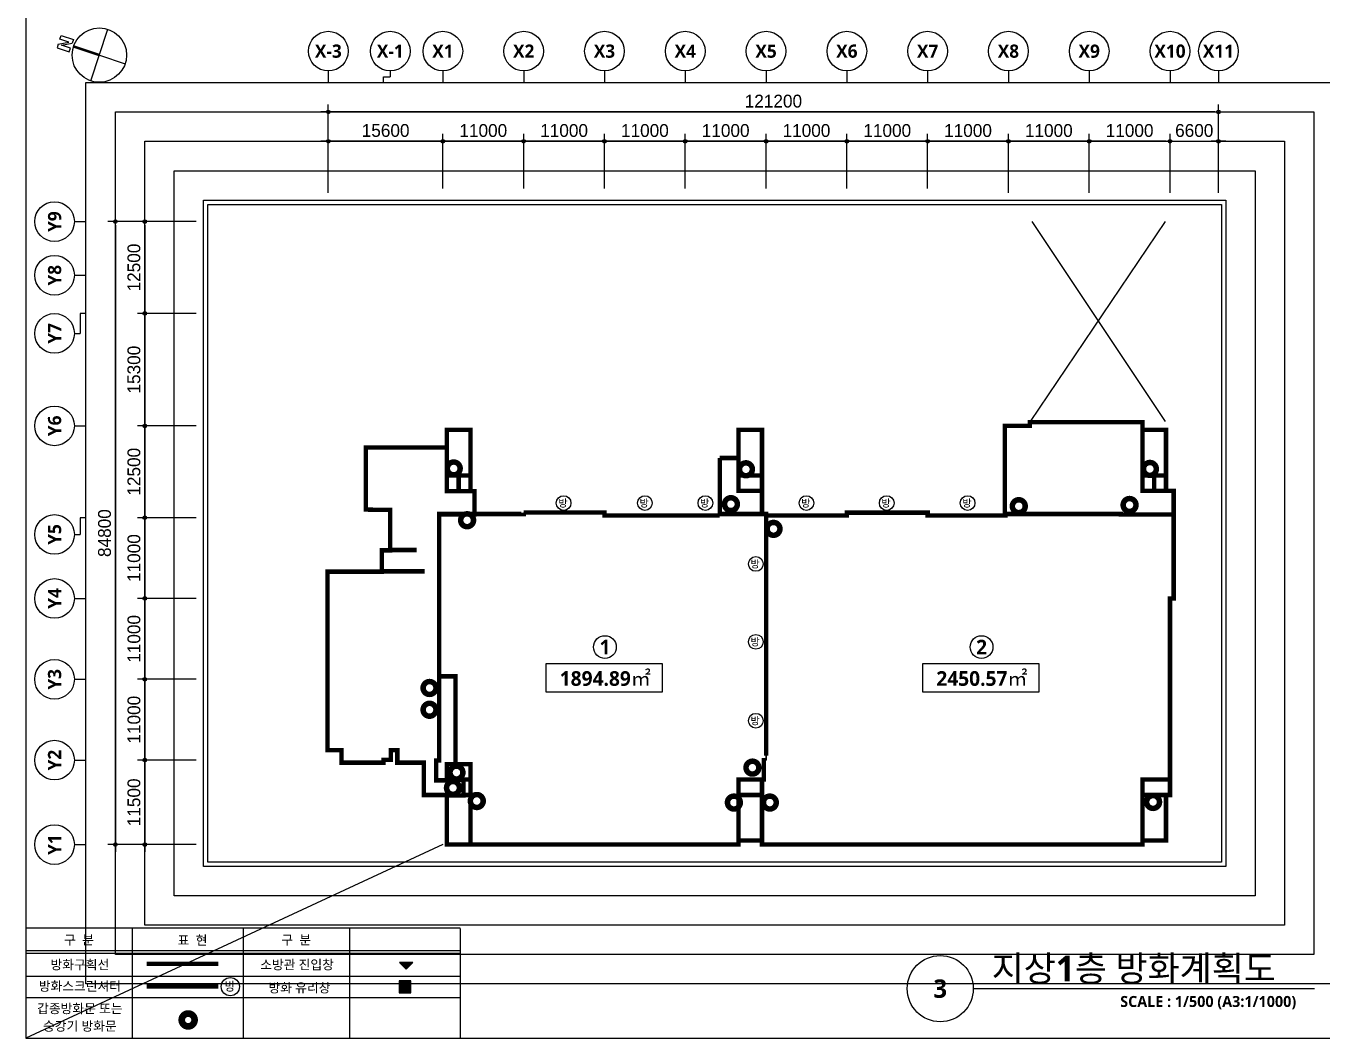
# Model space of a CAD drawing. Header units: millimetres. Extents: x 10000 to 828884, y 10000 to 287646.
# Drawn here: x 10000 to 186481, y 10000 to 147769 of the extents above; entities that cross this region are included whole.
import ezdxf
from ezdxf.enums import TextEntityAlignment as Align

# ---------------------------------------------------------------- set-up
doc = ezdxf.new("R2010")
doc.units = ezdxf.units.MM
doc.header["$LTSCALE"] = 800
doc.header["$MEASUREMENT"] = 0
doc.header["$PDSIZE"] = -5
doc.linetypes.add('HID', pattern=[2, 1.1, -0.9])
doc.linetypes.add('STD_HIDDEN', pattern=[3, 2, -1])
doc.layers.get('0').update_dxf_attribs({"linetype": 'CONTINUOUS'})
doc.layers.get('Defpoints').update_dxf_attribs({"color": 161, "linetype": 'CONTINUOUS'})
for name, color, linetype in [('253', 253, 'CONTINUOUS'), ('A-ANNO-GRA1', 7, 'CONTINUOUS'), ('A-ANNO-NORT', 7, 'CONTINUOUS'), ('A-ANNO-NOTE', 7, 'CONTINUOUS'), ('A-ANNO-TEXT1', 7, 'CONTINUOUS'), ('A-ANNO-TEXT2', 3, 'CONTINUOUS'), ('A-ANNO-TITL', 7, 'CONTINUOUS'), ('A-CODE-FIRL', 2, 'CONTINUOUS'), ('A-CODE-FIRL2', 1, 'CONTINUOUS'), ('A-ST-AXIS-BUB', 7, 'CONTINUOUS'), ('A-ST-AXIS-DIM', 7, 'CONTINUOUS'), ('A-TEXT-면적', 3, 'CONTINUOUS'), ('AA-XXXX-TXT1', 2, 'CONTINUOUS'), ('T', 3, 'CONTINUOUS'), ('X-SEC-종$0$A-ST-AXIS-BUB', 7, 'CONTINUOUS'), ('방화구획', 2, 'CONTINUOUS'), ('방화스크린셔터', 1, 'STD_HIDDEN'), ('방화유리창', 4, 'CONTINUOUS')]:
    doc.layers.add(name, color=color, linetype=linetype)
for name, color, linetype, plot in [('Defpoint', 161, 'CONTINUOUS', False), ('G(그리드1)', 185, 'CONTINUOUS', False), ('G(그리드2)', 235, 'CONTINUOUS', False)]:
    doc.layers.add(name, color=color, linetype=linetype, plot=plot)
doc.styles.add('SH_대대리576', font='')
doc.styles.get("Standard").update_dxf_attribs({"font": 'SYMBOL'})
doc.styles.get('SH_대대리576').set_extended_font_data('NanumGothic', bold=True)
doc.dimstyles.new('SHP 500', dxfattribs={"dimscale": 500, "dimtxt": 3.5, "dimasz": 1, "dimexe": 2, "dimexo": 2, "dimgap": 1, "dimtad": 1, "dimdec": 0, "dimzin": 0, "dimdsep": 46, "dimblk": 'DIMDOT', "dimcen": 0.09, "dimclrd": 256, "dimclre": 256, "dimclrt": 3, "dimadec": 0, "dimazin": 1, "dimtfac": 1, "dimtdec": 0, "dimtix": 1, "dimtmove": 2, "dimatfit": 0, "dimldrblk": 'DIMDOT', "dimfxl": 1, "dimtolj": 1, "dimtzin": 0, "dimlwd": -1, "dimlwe": -1, "dimarcsym": 0})

# ---------------------------------------------------------------- blocks, each defined once
blk = doc.blocks.new('*U4373')
at = {"layer": 'A-ANNO-TITL'}
blk.add_line((0, 0), (4647, 0), dxfattribs=at)
blk.add_circle((-450, 0), 450, dxfattribs=at)
at = {"layer": 'AA-XXXX-TXT1', "style": 'SH_대대리576'}
blk.add_attdef('DWG.TITLE', (250, 100), '', height=350, dxfattribs=at)
at = {"layer": 'AA-XXXX-TXT1', "color": 7, "style": 'SH_대대리576'}
blk.add_attdef('NO1', text='', height=300, dxfattribs=at).set_placement((-450, 0), align=Align.MIDDLE)
at = {"layer": 'AA-XXXX-TXT1', "style": 'SH_대대리576'}
blk.add_attdef('SCALE', text='', height=150, dxfattribs=at).set_placement((4397, -100), align=Align.TOP_RIGHT)
blk = doc.blocks.new('G$CBA52A250')
at = {"layer": 'A-ST-AXIS-BUB'}
for p, q in [((1177, 0), (1177, 525)), ((1177, 525), (1800, 525)), ((1800, 1050), (1800, 525))]:
    blk.add_line(p, q, dxfattribs=at)
blk.add_circle((1800, 2850), 1800, dxfattribs=at)
blk = doc.blocks.new('DIMDOT')
at = {"color": 0}
blk.add_line((-2, 0), (2, 0), dxfattribs=at)
for radius in [0.5, 0.25]:
    blk.add_circle((0, 0), radius, dxfattribs=at)
blk = doc.blocks.new('*D5064')
at = {"layer": 'A-ST-AXIS-DIM'}
for p, q in [((33175, 121134), (21175, 121134)), ((22175, 120634), (22175, 36834)), ((33175, 36334), (21175, 36334))]:
    blk.add_line(p, q, dxfattribs=at)
at = {"layer": 'Defpoints', "color": 0}
for p in [(34175, 121134), (22175, 36334), (34175, 36334)]:
    blk.add_point(p, dxfattribs=at)
at = {"layer": 'A-ST-AXIS-DIM', "linetype": 'ByBlock', "xscale": 500, "yscale": 500, "zscale": 500}
for p, rotation in [((22175, 121134), 90), ((22175, 36334), 270)]:
    blk.add_blockref('DIMDOT', p, dxfattribs=dict(at, rotation=rotation))
at = {"layer": 'A-ST-AXIS-DIM', "color": 3, "insert": (20709, 78734), "char_height": 1750, "attachment_point": 5, "rotation": 90}
blk.add_mtext('\\A1;84800', dxfattribs=at)
blk = doc.blocks.new('*D5065')
at = {"layer": 'A-ST-AXIS-DIM'}
for p, q in [((33175, 47834), (25175, 47834)), ((26175, 47334), (26175, 36834)), ((33175, 36334), (25175, 36334))]:
    blk.add_line(p, q, dxfattribs=at)
at = {"layer": 'Defpoints', "color": 0}
for p in [(34175, 47834), (26175, 36334), (34175, 36334)]:
    blk.add_point(p, dxfattribs=at)
at = {"layer": 'A-ST-AXIS-DIM', "linetype": 'ByBlock', "xscale": 500, "yscale": 500, "zscale": 500}
for p, rotation in [((26175, 47834), 90), ((26175, 36334), 270)]:
    blk.add_blockref('DIMDOT', p, dxfattribs=dict(at, rotation=rotation))
at = {"layer": 'A-ST-AXIS-DIM', "color": 3, "insert": (24713, 42084), "char_height": 1750, "attachment_point": 5, "rotation": 90}
blk.add_mtext('\\A1;11500', dxfattribs=at)
blk = doc.blocks.new('*D5066')
at = {"layer": 'A-ST-AXIS-DIM'}
for p, q in [((33175, 58834), (25175, 58834)), ((26175, 58334), (26175, 48334)), ((33175, 47834), (25175, 47834))]:
    blk.add_line(p, q, dxfattribs=at)
at = {"layer": 'Defpoints', "color": 0}
for p in [(34175, 58834), (26175, 47834), (34175, 47834)]:
    blk.add_point(p, dxfattribs=at)
at = {"layer": 'A-ST-AXIS-DIM', "linetype": 'ByBlock', "xscale": 500, "yscale": 500, "zscale": 500}
for p, rotation in [((26175, 58834), 90), ((26175, 47834), 270)]:
    blk.add_blockref('DIMDOT', p, dxfattribs=dict(at, rotation=rotation))
at = {"layer": 'A-ST-AXIS-DIM', "color": 3, "insert": (24715, 53334), "char_height": 1750, "attachment_point": 5, "rotation": 90}
blk.add_mtext('\\A1;11000', dxfattribs=at)
blk = doc.blocks.new('*D5067')
at = {"layer": 'A-ST-AXIS-DIM'}
for p, q in [((33175, 69834), (25175, 69834)), ((26175, 69334), (26175, 59334)), ((33175, 58834), (25175, 58834))]:
    blk.add_line(p, q, dxfattribs=at)
at = {"layer": 'Defpoints', "color": 0}
for p in [(34175, 69834), (26175, 58834), (34175, 58834)]:
    blk.add_point(p, dxfattribs=at)
at = {"layer": 'A-ST-AXIS-DIM', "linetype": 'ByBlock', "xscale": 500, "yscale": 500, "zscale": 500}
for p, rotation in [((26175, 69834), 90), ((26175, 58834), 270)]:
    blk.add_blockref('DIMDOT', p, dxfattribs=dict(at, rotation=rotation))
at = {"layer": 'A-ST-AXIS-DIM', "color": 3, "insert": (24715, 64334), "char_height": 1750, "attachment_point": 5, "rotation": 90}
blk.add_mtext('\\A1;11000', dxfattribs=at)
blk = doc.blocks.new('*D5068')
at = {"layer": 'A-ST-AXIS-DIM'}
for p, q in [((33175, 80834), (25175, 80834)), ((26175, 80334), (26175, 70334)), ((33175, 69834), (25175, 69834))]:
    blk.add_line(p, q, dxfattribs=at)
at = {"layer": 'Defpoints', "color": 0}
for p in [(34175, 80834), (26175, 69834), (34175, 69834)]:
    blk.add_point(p, dxfattribs=at)
at = {"layer": 'A-ST-AXIS-DIM', "linetype": 'ByBlock', "xscale": 500, "yscale": 500, "zscale": 500}
for p, rotation in [((26175, 80834), 90), ((26175, 69834), 270)]:
    blk.add_blockref('DIMDOT', p, dxfattribs=dict(at, rotation=rotation))
at = {"layer": 'A-ST-AXIS-DIM', "color": 3, "insert": (24715, 75334), "char_height": 1750, "attachment_point": 5, "rotation": 90}
blk.add_mtext('\\A1;11000', dxfattribs=at)
blk = doc.blocks.new('*D5069')
at = {"layer": 'A-ST-AXIS-DIM'}
for p, q in [((33175, 93334), (25175, 93334)), ((26175, 92834), (26175, 81334)), ((33175, 80834), (25175, 80834))]:
    blk.add_line(p, q, dxfattribs=at)
at = {"layer": 'Defpoints', "color": 0}
for p in [(34175, 93334), (26175, 80834), (34175, 80834)]:
    blk.add_point(p, dxfattribs=at)
at = {"layer": 'A-ST-AXIS-DIM', "linetype": 'ByBlock', "xscale": 500, "yscale": 500, "zscale": 500}
for p, rotation in [((26175, 93334), 90), ((26175, 80834), 270)]:
    blk.add_blockref('DIMDOT', p, dxfattribs=dict(at, rotation=rotation))
at = {"layer": 'A-ST-AXIS-DIM', "color": 3, "insert": (24711, 87084), "char_height": 1750, "attachment_point": 5, "rotation": 90}
blk.add_mtext('\\A1;12500', dxfattribs=at)
blk = doc.blocks.new('*D5070')
at = {"layer": 'A-ST-AXIS-DIM'}
for p, q in [((33175, 108634), (25175, 108634)), ((26175, 108134), (26175, 93834)), ((33175, 93334), (25175, 93334))]:
    blk.add_line(p, q, dxfattribs=at)
at = {"layer": 'Defpoints', "color": 0}
for p in [(34175, 108634), (26175, 93334), (34175, 93334)]:
    blk.add_point(p, dxfattribs=at)
at = {"layer": 'A-ST-AXIS-DIM', "linetype": 'ByBlock', "xscale": 500, "yscale": 500, "zscale": 500}
for p, rotation in [((26175, 108634), 90), ((26175, 93334), 270)]:
    blk.add_blockref('DIMDOT', p, dxfattribs=dict(at, rotation=rotation))
at = {"layer": 'A-ST-AXIS-DIM', "color": 3, "insert": (24709, 100984), "char_height": 1750, "attachment_point": 5, "rotation": 90}
blk.add_mtext('\\A1;15300', dxfattribs=at)
blk = doc.blocks.new('*D5071')
at = {"layer": 'A-ST-AXIS-DIM'}
for p, q in [((33175, 121134), (25175, 121134)), ((26175, 120634), (26175, 109134)), ((33175, 108634), (25175, 108634))]:
    blk.add_line(p, q, dxfattribs=at)
at = {"layer": 'Defpoints', "color": 0}
for p in [(34175, 121134), (26175, 108634), (34175, 108634)]:
    blk.add_point(p, dxfattribs=at)
at = {"layer": 'A-ST-AXIS-DIM', "linetype": 'ByBlock', "xscale": 500, "yscale": 500, "zscale": 500}
for p, rotation in [((26175, 121134), 90), ((26175, 108634), 270)]:
    blk.add_blockref('DIMDOT', p, dxfattribs=dict(at, rotation=rotation))
at = {"layer": 'A-ST-AXIS-DIM', "color": 3, "insert": (24711, 114884), "char_height": 1750, "attachment_point": 5, "rotation": 90}
blk.add_mtext('\\A1;12500', dxfattribs=at)
blk = doc.blocks.new('*D5072')
at = {"layer": 'A-ST-AXIS-DIM'}
for p, q in [((51175, 125062), (51175, 137062)), ((171875, 136062), (51675, 136062)), ((172375, 125062), (172375, 137062))]:
    blk.add_line(p, q, dxfattribs=at)
at = {"layer": 'Defpoints', "color": 0}
for p in [(51175, 136062), (51175, 124062), (172375, 124062)]:
    blk.add_point(p, dxfattribs=at)
at = {"layer": 'A-ST-AXIS-DIM', "linetype": 'ByBlock', "xscale": 500, "yscale": 500, "zscale": 500, "rotation": 180}
blk.add_blockref('DIMDOT', (51175, 136062), dxfattribs=at)
at = {"layer": 'A-ST-AXIS-DIM', "linetype": 'ByBlock', "xscale": 500, "yscale": 500, "zscale": 500}
blk.add_blockref('DIMDOT', (172375, 136062), dxfattribs=at)
at = {"layer": 'A-ST-AXIS-DIM', "color": 3, "insert": (111775, 137525), "char_height": 1750, "attachment_point": 5}
blk.add_mtext('\\A1;121200', dxfattribs=at)
blk = doc.blocks.new('*D5073')
at = {"layer": 'A-ST-AXIS-DIM'}
for p, q in [((66775, 125662), (66775, 133062)), ((77775, 125662), (77775, 133062)), ((77275, 132062), (67275, 132062))]:
    blk.add_line(p, q, dxfattribs=at)
at = {"layer": 'Defpoints', "color": 0}
for p in [(66775, 132062), (66775, 124662), (77775, 124662)]:
    blk.add_point(p, dxfattribs=at)
at = {"layer": 'A-ST-AXIS-DIM', "linetype": 'ByBlock', "xscale": 500, "yscale": 500, "zscale": 500, "rotation": 180}
blk.add_blockref('DIMDOT', (66775, 132062), dxfattribs=at)
at = {"layer": 'A-ST-AXIS-DIM', "linetype": 'ByBlock', "xscale": 500, "yscale": 500, "zscale": 500}
blk.add_blockref('DIMDOT', (77775, 132062), dxfattribs=at)
at = {"layer": 'A-ST-AXIS-DIM', "color": 3, "insert": (72275, 133522), "char_height": 1750, "attachment_point": 5}
blk.add_mtext('\\A1;11000', dxfattribs=at)
blk = doc.blocks.new('*D5074')
at = {"layer": 'A-ST-AXIS-DIM'}
for p, q in [((77775, 125662), (77775, 133062)), ((88775, 125662), (88775, 133062)), ((88275, 132062), (78275, 132062))]:
    blk.add_line(p, q, dxfattribs=at)
at = {"layer": 'Defpoints', "color": 0}
for p in [(77775, 132062), (77775, 124662), (88775, 124662)]:
    blk.add_point(p, dxfattribs=at)
at = {"layer": 'A-ST-AXIS-DIM', "linetype": 'ByBlock', "xscale": 500, "yscale": 500, "zscale": 500, "rotation": 180}
blk.add_blockref('DIMDOT', (77775, 132062), dxfattribs=at)
at = {"layer": 'A-ST-AXIS-DIM', "linetype": 'ByBlock', "xscale": 500, "yscale": 500, "zscale": 500}
blk.add_blockref('DIMDOT', (88775, 132062), dxfattribs=at)
at = {"layer": 'A-ST-AXIS-DIM', "color": 3, "insert": (83275, 133522), "char_height": 1750, "attachment_point": 5}
blk.add_mtext('\\A1;11000', dxfattribs=at)
blk = doc.blocks.new('*D5075')
at = {"layer": 'A-ST-AXIS-DIM'}
for p, q in [((88775, 125662), (88775, 133062)), ((99775, 125662), (99775, 133062)), ((99275, 132062), (89275, 132062))]:
    blk.add_line(p, q, dxfattribs=at)
at = {"layer": 'Defpoints', "color": 0}
for p in [(88775, 132062), (88775, 124662), (99775, 124662)]:
    blk.add_point(p, dxfattribs=at)
at = {"layer": 'A-ST-AXIS-DIM', "linetype": 'ByBlock', "xscale": 500, "yscale": 500, "zscale": 500, "rotation": 180}
blk.add_blockref('DIMDOT', (88775, 132062), dxfattribs=at)
at = {"layer": 'A-ST-AXIS-DIM', "linetype": 'ByBlock', "xscale": 500, "yscale": 500, "zscale": 500}
blk.add_blockref('DIMDOT', (99775, 132062), dxfattribs=at)
at = {"layer": 'A-ST-AXIS-DIM', "color": 3, "insert": (94275, 133522), "char_height": 1750, "attachment_point": 5}
blk.add_mtext('\\A1;11000', dxfattribs=at)
blk = doc.blocks.new('*D5076')
at = {"layer": 'A-ST-AXIS-DIM'}
for p, q in [((99775, 125662), (99775, 133062)), ((110775, 125662), (110775, 133062)), ((110275, 132062), (100275, 132062))]:
    blk.add_line(p, q, dxfattribs=at)
at = {"layer": 'Defpoints', "color": 0}
for p in [(99775, 132062), (99775, 124662), (110775, 124662)]:
    blk.add_point(p, dxfattribs=at)
at = {"layer": 'A-ST-AXIS-DIM', "linetype": 'ByBlock', "xscale": 500, "yscale": 500, "zscale": 500, "rotation": 180}
blk.add_blockref('DIMDOT', (99775, 132062), dxfattribs=at)
at = {"layer": 'A-ST-AXIS-DIM', "linetype": 'ByBlock', "xscale": 500, "yscale": 500, "zscale": 500}
blk.add_blockref('DIMDOT', (110775, 132062), dxfattribs=at)
at = {"layer": 'A-ST-AXIS-DIM', "color": 3, "insert": (105275, 133522), "char_height": 1750, "attachment_point": 5}
blk.add_mtext('\\A1;11000', dxfattribs=at)
blk = doc.blocks.new('*D5077')
at = {"layer": 'A-ST-AXIS-DIM'}
for p, q in [((110775, 125662), (110775, 133062)), ((121775, 125662), (121775, 133062)), ((121275, 132062), (111275, 132062))]:
    blk.add_line(p, q, dxfattribs=at)
at = {"layer": 'Defpoints', "color": 0}
for p in [(110775, 132062), (110775, 124662), (121775, 124662)]:
    blk.add_point(p, dxfattribs=at)
at = {"layer": 'A-ST-AXIS-DIM', "linetype": 'ByBlock', "xscale": 500, "yscale": 500, "zscale": 500, "rotation": 180}
blk.add_blockref('DIMDOT', (110775, 132062), dxfattribs=at)
at = {"layer": 'A-ST-AXIS-DIM', "linetype": 'ByBlock', "xscale": 500, "yscale": 500, "zscale": 500}
blk.add_blockref('DIMDOT', (121775, 132062), dxfattribs=at)
at = {"layer": 'A-ST-AXIS-DIM', "color": 3, "insert": (116275, 133522), "char_height": 1750, "attachment_point": 5}
blk.add_mtext('\\A1;11000', dxfattribs=at)
blk = doc.blocks.new('*D5078')
at = {"layer": 'A-ST-AXIS-DIM'}
for p, q in [((121775, 125662), (121775, 133062)), ((132775, 125662), (132775, 133062)), ((132275, 132062), (122275, 132062))]:
    blk.add_line(p, q, dxfattribs=at)
at = {"layer": 'Defpoints', "color": 0}
for p in [(121775, 132062), (121775, 124662), (132775, 124662)]:
    blk.add_point(p, dxfattribs=at)
at = {"layer": 'A-ST-AXIS-DIM', "linetype": 'ByBlock', "xscale": 500, "yscale": 500, "zscale": 500, "rotation": 180}
blk.add_blockref('DIMDOT', (121775, 132062), dxfattribs=at)
at = {"layer": 'A-ST-AXIS-DIM', "linetype": 'ByBlock', "xscale": 500, "yscale": 500, "zscale": 500}
blk.add_blockref('DIMDOT', (132775, 132062), dxfattribs=at)
at = {"layer": 'A-ST-AXIS-DIM', "color": 3, "insert": (127275, 133522), "char_height": 1750, "attachment_point": 5}
blk.add_mtext('\\A1;11000', dxfattribs=at)
blk = doc.blocks.new('*D5079')
at = {"layer": 'A-ST-AXIS-DIM'}
for p, q in [((132775, 125662), (132775, 133062)), ((143775, 125062), (143775, 133062)), ((143275, 132062), (133275, 132062))]:
    blk.add_line(p, q, dxfattribs=at)
at = {"layer": 'Defpoints', "color": 0}
for p in [(132775, 132062), (132775, 124662), (143775, 124062)]:
    blk.add_point(p, dxfattribs=at)
at = {"layer": 'A-ST-AXIS-DIM', "linetype": 'ByBlock', "xscale": 500, "yscale": 500, "zscale": 500, "rotation": 180}
blk.add_blockref('DIMDOT', (132775, 132062), dxfattribs=at)
at = {"layer": 'A-ST-AXIS-DIM', "linetype": 'ByBlock', "xscale": 500, "yscale": 500, "zscale": 500}
blk.add_blockref('DIMDOT', (143775, 132062), dxfattribs=at)
at = {"layer": 'A-ST-AXIS-DIM', "color": 3, "insert": (138275, 133522), "char_height": 1750, "attachment_point": 5}
blk.add_mtext('\\A1;11000', dxfattribs=at)
blk = doc.blocks.new('*D5080')
at = {"layer": 'A-ST-AXIS-DIM'}
for p, q in [((143775, 125062), (143775, 133062)), ((154775, 125062), (154775, 133062)), ((154275, 132062), (144275, 132062))]:
    blk.add_line(p, q, dxfattribs=at)
at = {"layer": 'Defpoints', "color": 0}
for p in [(143775, 132062), (143775, 124062), (154775, 124062)]:
    blk.add_point(p, dxfattribs=at)
at = {"layer": 'A-ST-AXIS-DIM', "linetype": 'ByBlock', "xscale": 500, "yscale": 500, "zscale": 500, "rotation": 180}
blk.add_blockref('DIMDOT', (143775, 132062), dxfattribs=at)
at = {"layer": 'A-ST-AXIS-DIM', "linetype": 'ByBlock', "xscale": 500, "yscale": 500, "zscale": 500}
blk.add_blockref('DIMDOT', (154775, 132062), dxfattribs=at)
at = {"layer": 'A-ST-AXIS-DIM', "color": 3, "insert": (149275, 133522), "char_height": 1750, "attachment_point": 5}
blk.add_mtext('\\A1;11000', dxfattribs=at)
blk = doc.blocks.new('*D5081')
at = {"layer": 'A-ST-AXIS-DIM'}
for p, q in [((154775, 125062), (154775, 133062)), ((165775, 125062), (165775, 133062)), ((165275, 132062), (155275, 132062))]:
    blk.add_line(p, q, dxfattribs=at)
at = {"layer": 'Defpoints', "color": 0}
for p in [(154775, 132062), (154775, 124062), (165775, 124062)]:
    blk.add_point(p, dxfattribs=at)
at = {"layer": 'A-ST-AXIS-DIM', "linetype": 'ByBlock', "xscale": 500, "yscale": 500, "zscale": 500, "rotation": 180}
blk.add_blockref('DIMDOT', (154775, 132062), dxfattribs=at)
at = {"layer": 'A-ST-AXIS-DIM', "linetype": 'ByBlock', "xscale": 500, "yscale": 500, "zscale": 500}
blk.add_blockref('DIMDOT', (165775, 132062), dxfattribs=at)
at = {"layer": 'A-ST-AXIS-DIM', "color": 3, "insert": (160275, 133522), "char_height": 1750, "attachment_point": 5}
blk.add_mtext('\\A1;11000', dxfattribs=at)
blk = doc.blocks.new('*D5082')
at = {"layer": 'A-ST-AXIS-DIM'}
for p, q in [((51175, 125662), (51175, 133062)), ((66775, 125662), (66775, 133062)), ((66275, 132062), (51675, 132062))]:
    blk.add_line(p, q, dxfattribs=at)
at = {"layer": 'Defpoints', "color": 0}
for p in [(51175, 132062), (51175, 124662), (66775, 124662)]:
    blk.add_point(p, dxfattribs=at)
at = {"layer": 'A-ST-AXIS-DIM', "linetype": 'ByBlock', "xscale": 500, "yscale": 500, "zscale": 500, "rotation": 180}
blk.add_blockref('DIMDOT', (51175, 132062), dxfattribs=at)
at = {"layer": 'A-ST-AXIS-DIM', "linetype": 'ByBlock', "xscale": 500, "yscale": 500, "zscale": 500}
blk.add_blockref('DIMDOT', (66775, 132062), dxfattribs=at)
at = {"layer": 'A-ST-AXIS-DIM', "color": 3, "insert": (58975, 133528), "char_height": 1750, "attachment_point": 5}
blk.add_mtext('\\A1;15600', dxfattribs=at)
blk = doc.blocks.new('A-ST-AXIS-BUB-1')
at = {"layer": 'A-ST-AXIS-BUB'}
blk.add_line((0, 350), (0, 0), dxfattribs=at)
blk.add_circle((0, 950), 600, dxfattribs=at)
blk = doc.blocks.new('A-ST-AXIS-BUB-2')
at = {"layer": 'X-SEC-종$0$A-ST-AXIS-BUB'}
blk.add_line((1800, 1050, -103000), (1800, 525, -103000), dxfattribs=at)
at = {"layer": 'X-SEC-종$0$A-ST-AXIS-BUB', "elevation": -103000}
blk.add_lwpolyline([(3323, 0), (3323, 525), (1800, 525)], dxfattribs=at)
at = {"layer": 'X-SEC-종$0$A-ST-AXIS-BUB'}
blk.add_circle((1800, 2850, -103000), 1800, dxfattribs=at)
blk = doc.blocks.new('A$C104A7F56')
at = {"layer": '방화유리창'}
h = blk.add_hatch(color=256, dxfattribs=at)
h.dxf.hatch_style = 1
h.paths.add_polyline_path([(0, 0), (1600, 0), (1600, 1600), (0, 1600)])
blk.add_lwpolyline([(0, 0), (1600, 0), (1600, 1600), (0, 1600)], close=True, dxfattribs=at)
blk = doc.blocks.new('*D5858')
at = {"layer": 'A-ST-AXIS-DIM'}
for p, q in [((165775, 125062), (165775, 133062)), ((172375, 125062), (172375, 133062)), ((165275, 132062), (164775, 132062)), ((165775, 132062), (172375, 132062)), ((172875, 132062), (173375, 132062))]:
    blk.add_line(p, q, dxfattribs=at)
at = {"layer": 'Defpoints', "color": 0}
for p in [(172375, 132062), (165775, 124062), (172375, 124062)]:
    blk.add_point(p, dxfattribs=at)
at = {"layer": 'A-ST-AXIS-DIM', "linetype": 'ByBlock', "xscale": 500, "yscale": 500, "zscale": 500}
blk.add_blockref('DIMDOT', (165775, 132062), dxfattribs=at)
at = {"layer": 'A-ST-AXIS-DIM', "linetype": 'ByBlock', "xscale": 500, "yscale": 500, "zscale": 500, "rotation": 180}
blk.add_blockref('DIMDOT', (172375, 132062), dxfattribs=at)
at = {"layer": 'A-ST-AXIS-DIM', "color": 3, "insert": (169075, 133528), "char_height": 1750, "attachment_point": 5}
blk.add_mtext('\\A1;6600', dxfattribs=at)
blk = doc.blocks.new('dr-sy-018-D-M')
at = {"layer": 'A-ANNO-NORT'}
for p, q in [((-1, 16.4), (-2.5, 16.4)), ((-2.5, 16.4), (-2.5, 11.4)), ((-1, 16.4), (1, 12.8)), ((-1, 15.09), (1.05, 11.4)), ((-1, 11.4), (-1, 15.09)), ((1, 12.8), (1, 16.4)), ((1, 16.4), (2.5, 16.4)), ((2.5, 16.4), (2.5, 11.4)), ((-2.5, 11.4), (-1, 11.4)), ((2.5, 11.4), (1.05, 11.4)), ((-10.5, 0), (10.5, 0)), ((0, 0), (0, -10.5))]:
    blk.add_line(p, q, dxfattribs=at)
at = {"layer": 'A-ANNO-NORT', "const_width": 1}
blk.add_lwpolyline([(0, 10.5), (0, 0)], dxfattribs=at)
at = {"layer": 'A-ANNO-NORT'}
blk.add_circle((0, 0), 10.5, dxfattribs=at)

msp = doc.modelspace()

# ---------------------------------------------------------------- hatches: boundary and pattern name
at = {"layer": 'A-CODE-FIRL'}
h = msp.add_hatch(color=256, dxfattribs=at)
h.dxf.hatch_style = 1
h.paths.add_polyline_path([(61772.9, 19382.7), (62672.9, 20282.7), (60872.9, 20282.7)])

# ---------------------------------------------------------------- linework, layer by layer
for points in [[(80840.1, 60969), (96623.5, 60969), (96623.5, 57080.7), (80840.1, 57080.7)], [(132115.5, 60969), (147899, 60969), (147899, 57080.7), (132115.5, 57080.7)]]:
    msp.add_lwpolyline(points, close=True)
for centre, radius in [((83214.2, 82822.9), 1000), ((94275.8, 82822.9), 1000), ((102510.2, 82822.9, 103000), 1000), ((116276, 82822.9), 1000), ((127199.9, 82822.9), 1000), ((138221.4, 82822.9), 1000), ((109379.5, 74533.9), 1000), ((88840.5, 63227.5), 1545.6), ((109379.5, 63932.2), 1000), ((140116, 63227.5), 1545.6), ((109379.5, 53194.9), 1000), ((37827.8, 16999.6), 1236.8)]:
    msp.add_circle(centre, radius)
at = {"layer": '253'}
for p, q in [((146775, 93933.9), (165139.3, 121133.9)), ((165175, 93933.9), (146986.9, 121138.3))]:
    msp.add_line(p, q, dxfattribs=at)
at = {"layer": 'A-ANNO-GRA1'}
for p, q in [((10000, 25000), (39573.2, 25000)), ((24462.1, 25000), (24462.1, 10000)), ((39573.2, 25000), (69146.4, 25000)), ((39573.2, 24910.2), (39573.2, 10000)), ((54035.3, 25000), (54035.3, 10000)), ((69146.4, 24910.2), (69146.4, 10000)), ((10000, 21928.2), (39573.2, 21928.2)), ((10000, 21578.2), (39573.2, 21578.2)), ((39573.2, 21928.2), (69146.4, 21928.2)), ((39573.2, 21578.2), (69146.4, 21578.2)), ((10000, 10000), (39573.2, 10000)), ((39573.2, 10000), (69146.4, 10000))]:
    msp.add_line(p, q, dxfattribs=at)
at = {"layer": 'A-ANNO-GRA1', "color": 8}
for p, q in [((10000, 18433.5), (39573.2, 18433.5)), ((39573.2, 18433.5), (69146.4, 18433.5)), ((10000, 15510.9), (39573.2, 15510.9)), ((10000, 15510.9), (39573.2, 15510.9)), ((39573.2, 15510.9), (69146.4, 15510.9)), ((39573.2, 15510.9), (69146.4, 15510.9))]:
    msp.add_line(p, q, dxfattribs=at)
at = {"layer": 'A-CODE-FIRL'}
msp.add_lwpolyline([(61772.9, 19382.7), (62672.9, 20282.7), (60872.9, 20282.7), (61772.9, 19382.7)], dxfattribs=at)
at = {"layer": 'A-CODE-FIRL2', "const_width": 1750}
for points in [[(67871.1, 87532.3, 1), (68621.1, 87532.3, 1)], [(107659.1, 87419.3, 1), (108409.1, 87419.3, 1)], [(162660.1, 87469.3, 1), (163410.1, 87469.3, 1)], [(144808.3, 82399.3, 1), (145558.3, 82399.3, 1)], [(159894, 82560.9, 1), (160644, 82560.9, 1)], [(69696.1, 80483.3, 1), (70446.1, 80483.3, 1)], [(111417.1, 79310.7, 1), (112167.1, 79310.7, 1)], [(64580.2, 57651.3, 1), (65330.2, 57651.3, 1)], [(64580.2, 54687.1, 1), (65330.2, 54687.1, 1)], [(108545.3, 46810.6, 1), (109295.3, 46810.6, 1)], [(68247, 46139.9, 1), (68997, 46139.9, 1)], [(67772.1, 44051.3, 1), (68522.1, 44051.3, 1)], [(71014.1, 42266.3, 1), (71764.1, 42266.3, 1)], [(106018, 42055.3, 1), (106768, 42055.3, 1)], [(110915.4, 42055.3, 1), (111665.4, 42055.3, 1)], [(163091.1, 42134.3, 1), (163841.1, 42134.3, 1)], [(32089.3, 12011.3, 1), (32089.3, 12921.3, 1)]]:
    msp.add_lwpolyline(points, format="xyb", close=True, dxfattribs=at)
at = {"layer": 'A-CODE-FIRL2', "const_width": 1750, "elevation": -103000}
msp.add_lwpolyline([(105615.2, 82674, 1), (106365.2, 82674, 1)], format="xyb", close=True, dxfattribs=at)
at = {"layer": 'Defpoint'}
msp.add_lwpolyline([(10000, 10000), (365000, 10000), (365000, 287000), (10000, 287000)], close=True, dxfattribs=at)
at = {"layer": 'Defpoint', "elevation": 103000}
for points in [[(110475, 45183.9), (110475, 47833.9), (110775, 47833.9), (110775, 78833.9), (110775, 81133.9), (110775, 81333.9), (110225, 81333.9), (110225, 81358.9), (104475, 81358.9), (104475, 81133.9), (88775, 81133.9), (88775, 81533.9), (77775, 81533.9), (77775, 81333.9), (66275, 81333.9), (66275, 78008.9), (66275, 78008.9), (66275, 74358.9), (66275, 74358.9), (66275, 73458.9), (66275, 73458.9), (66275, 70333.9), (66275, 70333.9), (66275, 59233.9), (68475, 59233.9), (68475, 52133.9), (68475, 47833.9), (68475, 47283.9), (70525, 47283.9), (70525, 36333.9), (107025, 36333.9), (107025, 45183.9), (110225, 45183.9)], [(159075, 81258.9), (159075, 81333.9), (143375, 81333.9), (143375, 81258.9), (143375, 81133.9), (132775, 81133.9), (132775, 81533.9), (121775, 81533.9), (121775, 81133.9), (110775, 81133.9), (110775, 78833.9), (110775, 47833.9), (110475, 47833.9), (110475, 45183.9), (110225, 45183.9), (110225, 36333.9), (162025, 36333.9), (162025, 45183.9), (165775, 45183.9), (165775, 69833.9), (166275, 69833.9), (166275, 81258.9)]]:
    msp.add_lwpolyline(points, close=True, dxfattribs=at)
at = {"layer": 'G(그리드1)'}
msp.add_line((66775, 36333.9), (10000, 10000), dxfattribs=at)
for points in [[(18175, 140062.5), (189375, 140062.5), (189375, 17362.5), (18175, 17362.5)], [(22175, 136062.5), (185375, 136062.5), (185375, 21362.5), (22175, 21362.5)], [(26175, 132062.5), (181375, 132062.5), (181375, 25362.5), (26175, 25362.5)], [(30175, 128062.5), (177375, 128062.5), (177375, 29362.5), (30175, 29362.5)], [(34175, 124062.5), (173375, 124062.5), (173375, 33362.5), (34175, 33362.5)]]:
    msp.add_lwpolyline(points, close=True, dxfattribs=at)
at = {"layer": 'G(그리드2)'}
msp.add_line((110775, 81333.9), (143375, 81333.9, 103000), dxfattribs=at)
msp.add_lwpolyline([(34775, 123462.5), (172775, 123462.5), (172775, 33962.5), (34775, 33962.5)], close=True, dxfattribs=at)
at = {"layer": 'X-SEC-종$0$A-ST-AXIS-BUB'}
msp.add_line((16600, 105918.3), (17387.5, 105918.3), dxfattribs=at)
msp.add_lwpolyline([(18175, 108633.9), (17387.5, 108633.9), (17387.5, 105918.3)], dxfattribs=at)
msp.add_circle((13900, 105918.3), 2700, dxfattribs=at)
at = {"layer": '방화구획', "const_width": 600}
for points in [[(143275, 81333.9), (143275, 93333.9), (146675, 93333.9), (146675, 93833.9), (162025, 93833.9), (162025, 84483.9), (166275, 84483.9), (166275, 81258.9)], [(165225, 84483.9), (165225, 92783.9), (162025, 92783.9)], [(67325, 86583.9), (70525, 86583.9)], [(68925, 86583.9), (68925, 84483.9)], [(162025, 86583.9), (165225, 86583.9)], [(163625, 84483.9), (163625, 86583.9)], [(26417.8, 20108.3), (36195.7, 20108.3)]]:
    msp.add_lwpolyline(points, dxfattribs=at)
at = {"layer": '방화구획', "const_width": 600, "elevation": 103000}
for points in [[(70525, 84483.9), (70525, 92783.9), (67325, 92783.9), (67325, 90383.9)], [(104475, 88953.9), (107025, 88953.9)], [(77775, 81533.9), (77775, 81333.9), (66275, 81333.9), (66275, 78008.9), (66275, 78008.9), (66275, 74358.9), (66275, 74358.9), (66275, 73458.9), (66275, 73458.9), (66275, 70333.9), (66275, 70333.9), (66275, 59233.9), (68475, 59233.9), (68475, 52133.9), (68475, 47833.9), (68475, 47283.9), (70525, 47283.9), (70525, 36333.9), (107025, 36333.9), (107025, 45183.9), (110225, 45183.9), (110475, 45183.9), (110475, 47833.9), (110775, 47833.9)], [(110775, 78833.9), (110775, 81133.9), (110775, 81333.9), (110225, 81333.9), (110225, 81358.9), (104475, 81358.9), (104475, 81133.9)], [(110775, 47833.9), (110475, 47833.9), (110475, 45183.9), (110225, 45183.9), (110225, 36333.9), (162025, 36333.9), (162025, 45183.9), (165775, 45183.9), (165775, 69833.9), (166275, 69833.9), (166275, 81258.9), (159075, 81258.9), (159075, 81333.9), (143375, 81333.9), (143375, 81258.9), (143375, 81133.9), (143275, 81133.9)], [(110775, 81133.9), (110775, 81133.9), (110775, 78833.9)], [(63215, 76433.9), (59600, 76433.9)], [(64275, 73533.9), (58675, 73533.9)], [(67325, 44883.9), (67325, 47283.9), (68475, 47283.9)], [(70525, 36333.9), (67325, 36333.9), (67325, 43033.9)], [(162025, 36883.9), (165225, 36883.9), (165225, 43083.9)], [(107025, 36883.9), (110225, 36883.9)]]:
    msp.add_lwpolyline(points, dxfattribs=at)
at = {"layer": '방화구획'}
for points in [[(107025, 86583.9, 600, 600, 0), (107025, 92783.9, 600, 600, 0), (110225, 92783.9, 600, 600, 0), (110225, 84483.9, 600, 600, 0), (110225, 84483.9, 600, 600, 0), (110225, 81333.9, 600, 600, 0), (110775, 81333.9, 600, 600, 0), (110775, 78833.9, 600, 0, 0)], [(110775, 78833.9, 600, 600, 0), (110775, 81333.9, 600, 600, 0), (104475, 81333.9, 600, 600, 0), (104475, 88953.9, 0, 0, 0)]]:
    msp.add_lwpolyline(points, format="xyseb", dxfattribs=at)
at = {"layer": '방화구획', "const_width": 600}
msp.add_lwpolyline([(69575, 43033.9), (67325, 43033.9), (67325, 43083.9), (64175, 43083.9), (64175, 47483.9), (60575, 47483.9), (60575, 49183.9), (59675, 49183.9), (59675, 47883.9), (58675, 47883.9), (58675, 47483.9), (52975, 47483.9), (52975, 49183.9), (51075, 49183.9), (51075, 73483.9), (58475, 73483.9), (58475, 76383.9), (59600, 76383.9), (59600, 81883.9), (56275, 81933.9), (56275, 90383.9), (67325, 90383.9), (67325, 84433.9), (71075, 84433.9), (71075, 81283.9), (66275, 81283.9), (66275, 47783.9), (65875, 47783.9), (65875, 45083.9), (67325, 45083.9), (67325, 45133.9), (69575, 45133.9)], close=True, dxfattribs=at)
at = {"layer": '방화구획', "const_width": 600, "elevation": 103000}
for points in [[(107025, 86583.9), (110225, 86583.9), (110225, 84483.9), (107025, 84483.9)], [(69575, 45183.9), (70525, 45183.9), (70525, 43083.9), (69575, 43083.9)], [(107025, 45183.9), (110225, 45183.9), (110225, 43083.9), (107025, 43083.9)], [(162025, 45183.9), (165775, 45183.9), (165775, 43083.9), (162025, 43083.9)]]:
    msp.add_lwpolyline(points, close=True, dxfattribs=at)
at = {"layer": '방화스크린셔터', "linetype": 'HID', "ltscale": 500, "const_width": 600, "elevation": 103000}
for points in [[(77775, 81533.9), (77775, 81333.9), (71075, 81333.9)], [(77775, 81533.9), (88775, 81533.9), (88775, 81133.9), (104475, 81133.9)], [(143375, 81133.9), (132775, 81133.9), (132775, 81533.9), (121775, 81533.9), (121775, 81133.9), (110775, 81133.9)]]:
    msp.add_lwpolyline(points, dxfattribs=at)
at = {"layer": '방화스크린셔터', "linetype": 'HID', "ltscale": 500, "const_width": 600}
for points in [[(110775, 48433.9), (110775, 78833.9)], [(26417.8, 17010.7), (36195.7, 17010.7)]]:
    msp.add_lwpolyline(points, dxfattribs=at)

# ---------------------------------------------------------------- block references
at = {"xscale": 1.5, "yscale": 1.5, "zscale": 1.5}
msp.add_blockref('G$CBA52A250', (56909.3, 140062.5), dxfattribs=at)
ref = msp.add_blockref('*U4373', (138995, 16729.6), dxfattribs=dict(xscale=10, yscale=10, zscale=10))
ref.add_attrib('SCALE', 'SCALE : 1/500 (A3:1/1000)', dxfattribs={"layer": 'A-ANNO-TITL', "height": 1500, "style": 'SH_대대리576'}).set_placement((182962, 15729.6), align=Align.TOP_RIGHT)
ref.add_attrib('DWG.TITLE', '지상1층 방화계획도', (141495, 17729.6), dxfattribs={"layer": 'A-ANNO-TITL', "height": 3479.08, "style": 'SH_대대리576'})
ref.add_attrib('NO1', '3', dxfattribs={"layer": 'A-ANNO-TITL', "color": 7, "height": 2500, "style": 'SH_대대리576'}).set_placement((134495, 16729.6), align=Align.MIDDLE)
msp.add_blockref('A$C104A7F56', (60804.5, 16172.2))
at = {"layer": 'A-ANNO-NORT', "xscale": 352.8000000000371, "yscale": 352.8000000000371, "zscale": 352.8000000000371, "rotation": 71.5319309375383}
msp.add_blockref('dr-sy-018-D-M', (20000, 143800), dxfattribs=at)
at = {"layer": 'A-ST-AXIS-BUB', "xscale": 4.5, "yscale": 4.5, "zscale": 4.5}
for p in [(51175, 140062.5), (66775, 140062.5), (77775, 140062.5), (88775, 140062.5), (99775, 140062.5), (110775, 140062.5), (121775, 140062.5), (132775, 140062.5), (143775, 140062.5), (154775, 140062.5), (165775, 140062.5), (172375, 140062.5)]:
    msp.add_blockref('A-ST-AXIS-BUB-1', p, dxfattribs=at)
at = {"layer": 'A-ST-AXIS-BUB'}
for name, p, xscale, yscale, zscale, rotation in [('A-ST-AXIS-BUB-1', (18175, 121133.9), 4.5, 4.5, 4.5, 90), ('A-ST-AXIS-BUB-1', (18175, 113833.9), 4.5, 4.5, 4.5, 90), ('A-ST-AXIS-BUB-1', (18175, 93333.9), 4.5, 4.5, 4.5, 90), ('A-ST-AXIS-BUB-2', (18175, 75849.6), 1.5, 1.5, 1.5, 90.00000000000001), ('A-ST-AXIS-BUB-1', (18175, 69833.9), 4.5, 4.5, 4.5, 90), ('A-ST-AXIS-BUB-1', (18175, 58833.9), 4.5, 4.5, 4.5, 90), ('A-ST-AXIS-BUB-1', (18175, 47833.9), 4.5, 4.5, 4.5, 90), ('A-ST-AXIS-BUB-1', (18175, 36333.9), 4.5, 4.5, 4.5, 90)]:
    msp.add_blockref(name, p, dxfattribs=dict(at, xscale=xscale, yscale=yscale, zscale=zscale, rotation=rotation))

# ---------------------------------------------------------------- texts
at = {"layer": 'A-ANNO-NOTE', "style": 'SH_대대리576'}
for s, p in [('구  분', (17229.3, 23352.9)), ('표  현', (32684.7, 23352.9)), ('구  분', (46802.5, 23352.9)), ('방화구획선', (17345.5, 20005.6)), ('소방관 진입창', (46918.7, 20005.6)), ('방화스크린셔터', (17345.5, 17083)), ('방화 유리창', (47243.2, 16861)), ('갑종방화문 또는', (17345.5, 14031.8)), ('승강기 방화문', (17345.5, 11649))]:
    msp.add_text(s, height=1275, dxfattribs=at).set_placement(p, align=Align.MIDDLE)
at = {"layer": 'A-ANNO-TEXT1', "style": 'SH_대대리576'}
for s, p in [('X-3', (51175, 144337.5)), ('X-1', (59609.3, 144337.5)), ('X1', (66775, 144337.5)), ('X2', (77775, 144337.5)), ('X3', (88775, 144337.5)), ('X4', (99775, 144337.5)), ('X5', (110775, 144337.5)), ('X6', (121775, 144337.5)), ('X7', (132775, 144337.5)), ('X8', (143775, 144337.5)), ('X9', (154775, 144337.5)), ('X10', (165775, 144337.5)), ('X11', (172375, 144337.5))]:
    msp.add_text(s, height=1800, dxfattribs=at).set_placement(p, align=Align.MIDDLE_CENTER)
for s, p in [('Y9', (13900, 121133.9)), ('Y8', (13900, 113833.9)), ('Y7', (13900, 105918.3)), ('Y6', (13900, 93333.9)), ('Y5', (13900, 78549.6)), ('Y4', (13900, 69833.9)), ('Y3', (13900, 58833.9)), ('Y2', (13900, 47833.9)), ('Y1', (13900, 36333.9))]:
    msp.add_text(s, height=1800, rotation=90, dxfattribs=at).set_placement(p, align=Align.MIDDLE_CENTER)
at = {"layer": 'A-ANNO-TEXT2', "style": 'SH_대대리576'}
for p in [(82494.6, 82314.3), (93556.1, 82314.3), (101790.5, 82314.3, 103000), (115556.3, 82314.3), (126480.2, 82314.3), (137501.7, 82314.3), (108659.8, 74025.4), (108659.8, 63423.6), (108659.8, 52686.4)]:
    msp.add_text('방', height=1000, dxfattribs=at).set_placement(p)
at = {"layer": 'A-TEXT-면적', "ltscale": 3, "style": 'SH_대대리576'}
for s, p in [('1', (88840.5, 63227.5)), ('2', (140116, 63227.5)), ('1894.89㎡', (88887.1, 59117.2)), ('2450.57㎡', (140162.6, 59117.2))]:
    msp.add_text(s, height=2000, dxfattribs=at).set_placement(p, align=Align.MIDDLE)
at = {"layer": 'T', "style": 'SH_대대리576'}
msp.add_text('방', height=1166.4, dxfattribs=at).set_placement((37041.7, 16448.9))

# ---------------------------------------------------------------- dimensions: what is measured, and where the dimension line sits
at = {"layer": 'A-ST-AXIS-DIM'}
for base, p1, p2, picture, middle in [((51175, 136062.5), (172375, 124062.5), (51175, 124062.5), '*D5072', (111775, 137524.5)), ((51175, 132062.5), (66775, 124662.5), (51175, 124662.5), '*D5082', (58975, 133528.2)), ((66775, 132062.5), (77775, 124662.5), (66775, 124662.5), '*D5073', (72275, 133522)), ((77775, 132062.5), (88775, 124662.5), (77775, 124662.5), '*D5074', (83275, 133522)), ((88775, 132062.5), (99775, 124662.5), (88775, 124662.5), '*D5075', (94275, 133522)), ((99775, 132062.5), (110775, 124662.5), (99775, 124662.5), '*D5076', (105275, 133522)), ((110775, 132062.5), (121775, 124662.5), (110775, 124662.5), '*D5077', (116275, 133522)), ((121775, 132062.5), (132775, 124662.5), (121775, 124662.5), '*D5078', (127275, 133522)), ((132775, 132062.5), (143775, 124062.5), (132775, 124662.5), '*D5079', (138275, 133522)), ((143775, 132062.5), (154775, 124062.5), (143775, 124062.5), '*D5080', (149275, 133522)), ((154775, 132062.5), (165775, 124062.5), (154775, 124062.5), '*D5081', (160275, 133522))]:
    dim = msp.add_linear_dim(base=base, p1=p1, p2=p2, dimstyle='SHP 500', dxfattribs=at)
    dim.commit()
    dim.dimension.update_dxf_attribs({"geometry": picture, "text_midpoint": middle})
for base, p1, p2, angle, picture, middle in [((172375, 132062.5), (165775, 124062.5), (172375, 124062.5), 180, '*D5858', (169075, 133528.2)), ((22175, 36333.9), (34175, 121133.9), (34175, 36333.9), 90, '*D5064', (20709.3, 78733.9)), ((26175, 108633.9), (34175, 121133.9), (34175, 108633.9), 90, '*D5071', (24710.5, 114883.9)), ((26175, 93333.9), (34175, 108633.9), (34175, 93333.9), 90, '*D5070', (24709.3, 100983.9)), ((26175, 80833.9), (34175, 93333.9), (34175, 80833.9), 90, '*D5069', (24710.5, 87083.9)), ((26175, 69833.9), (34175, 80833.9), (34175, 69833.9), 90, '*D5068', (24715.5, 75333.9)), ((26175, 58833.9), (34175, 69833.9), (34175, 58833.9), 90, '*D5067', (24715.5, 64333.9)), ((26175, 47833.9), (34175, 58833.9), (34175, 47833.9), 90, '*D5066', (24715.5, 53333.9)), ((26175, 36333.9), (34175, 47833.9), (34175, 36333.9), 90, '*D5065', (24713, 42083.9))]:
    dim = msp.add_linear_dim(base=base, p1=p1, p2=p2, angle=angle, dimstyle='SHP 500', dxfattribs=at)
    dim.commit()
    dim.dimension.update_dxf_attribs({"geometry": picture, "text_midpoint": middle})

doc.saveas('drawing.dxf')
